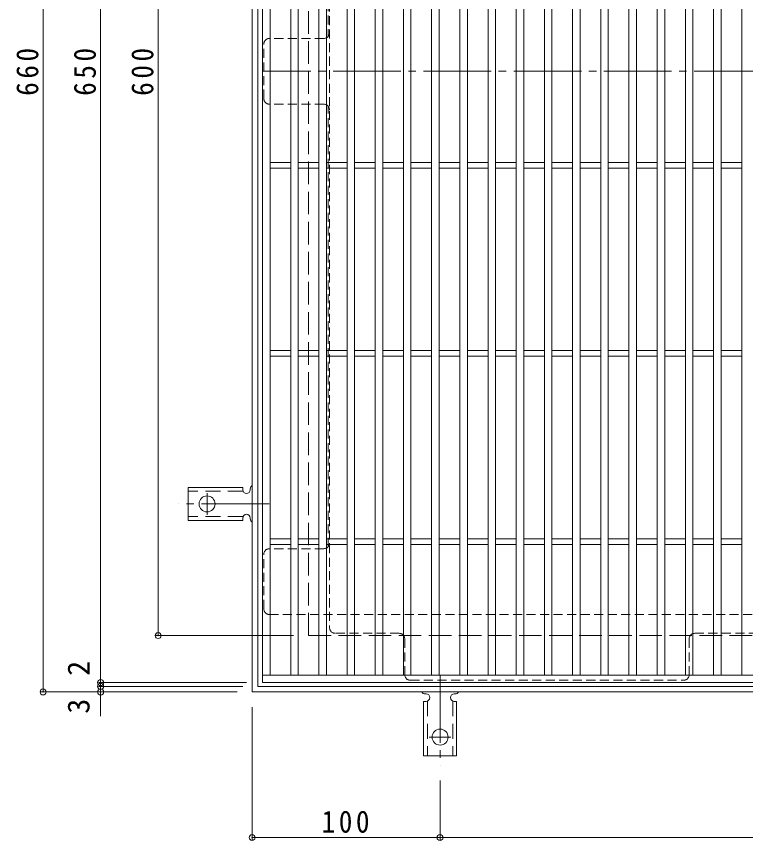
# Model space of a CAD drawing. Units: millimetres at full size, sheet at 1:4. Extents: x -950 to 1126, y -781 to 780.
# Drawn here: x -950.1 to -562.2, y -85.8 to 352.3 of the extents above; entities that cross this region are included whole.
import ezdxf
from ezdxf.enums import TextEntityAlignment as Align

# ---------------------------------------------------------------- set-up
doc = ezdxf.new("R2010")
doc.units = ezdxf.units.MM
doc.header["$LTSCALE"] = 4
doc.header["$PDMODE"] = 32
doc.header["$PDSIZE"] = 3.2
for name, pattern in [('CHAIN2', [12, 9, -1, 1, -1]), ('DASHED1', [1.8, 1.2, -0.6]), ('DASHED2', [3, 2, -1]), ('DASHED3', [4, 3, -1])]:
    doc.linetypes.add(name, pattern=pattern)
for name, color, linetype, lineweight in [('A-1_躯体', 2, 'Continuous', 9), ('A-2_仕上', 3, 'Continuous', 9), ('A-4_その他', 7, 'Continuous', 9), ('A-7_ハッチ', 2, 'Continuous', 9), ('A-A_ﾊｯﾁ-ﾜｸ', 3, 'Continuous', 9)]:
    doc.layers.add(name, color=color, linetype=linetype, lineweight=lineweight)
doc.styles.add('ＭＳ ゴシック', font='')
doc.styles.get('ＭＳ ゴシック').set_extended_font_data('MS Gothic')

msp = doc.modelspace()

# ---------------------------------------------------------------- linework, layer by layer
at = {"layer": 'A-1_躯体'}
for p, q in [((-824.713, -6.838), (-824.713, 653.162)), ((-821.713, -3.838), (-821.713, 650.162)), ((-167.713, -3.838), (-821.713, -3.838)), ((-164.713, -6.838), (-824.713, -6.838))]:
    msp.add_line(p, q, dxfattribs=at)
at = {"layer": 'A-1_躯体', "linetype": 'DASHED3'}
for q in [(-794.713, 623.161), (-194.713, 23.162)]:
    msp.add_line((-794.713, 23.162), q, dxfattribs=at)
at = {"layer": 'A-2_仕上'}
for p, q in [((-819.213, -1.838), (-819.213, 648.162)), ((-815.213, 2.162), (-815.213, 644.162)), ((-804.213, 2.162), (-804.213, 644.162)), ((-800.213, 2.162), (-800.213, 644.162)), ((-789.213, 2.162), (-789.213, 644.162)), ((-785.213, 644.162), (-785.213, 2.162)), ((-774.213, 644.162), (-774.213, 2.162)), ((-770.213, 644.162), (-770.213, 2.162)), ((-759.213, 644.162), (-759.213, 2.162)), ((-755.213, 644.162), (-755.213, 2.162)), ((-744.213, 644.162), (-744.213, 2.162)), ((-740.213, 644.162), (-740.213, 2.162)), ((-729.213, 2.162), (-729.213, 644.162)), ((-725.213, 2.162), (-725.213, 644.162)), ((-714.213, 2.162), (-714.213, 644.162)), ((-710.213, 2.162), (-710.213, 644.162)), ((-699.213, 2.162), (-699.213, 644.162)), ((-695.214, 2.162), (-695.214, 644.162)), ((-684.213, 2.162), (-684.213, 644.162)), ((-680.214, 2.162), (-680.214, 644.162)), ((-669.213, 2.162), (-669.213, 644.162)), ((-665.213, 2.162), (-665.213, 644.162)), ((-654.213, 2.162), (-654.213, 644.162)), ((-650.214, 2.162), (-650.214, 644.162)), ((-639.213, 2.162), (-639.213, 644.162)), ((-635.213, 2.162), (-635.213, 644.162)), ((-624.213, 2.162), (-624.213, 644.162)), ((-620.213, 2.162), (-620.213, 644.162)), ((-609.213, 2.162), (-609.213, 644.162)), ((-605.213, 2.162), (-605.213, 644.162)), ((-594.213, 2.162), (-594.213, 644.162)), ((-590.213, 2.162), (-590.213, 644.162)), ((-579.213, 2.162), (-579.213, 644.162)), ((-575.213, 2.162), (-575.213, 644.162)), ((-564.213, 2.162), (-564.213, 644.162)), ((-815.213, 274.662), (-804.213, 274.662)), ((-815.213, 271.662), (-804.213, 271.662)), ((-800.213, 274.662), (-789.213, 274.662)), ((-800.213, 271.662), (-789.213, 271.662)), ((-785.213, 274.662), (-774.213, 274.662)), ((-785.213, 271.662), (-774.213, 271.662)), ((-770.213, 274.662), (-759.213, 274.662)), ((-770.213, 271.662), (-759.213, 271.662)), ((-755.213, 274.662), (-744.213, 274.662)), ((-755.213, 271.662), (-744.213, 271.662)), ((-740.213, 274.662), (-729.213, 274.662)), ((-740.213, 271.662), (-729.213, 271.662)), ((-725.213, 274.662), (-714.213, 274.662)), ((-725.213, 271.662), (-714.213, 271.662)), ((-710.213, 274.662), (-699.213, 274.662)), ((-710.213, 271.662), (-699.213, 271.662)), ((-695.214, 274.662), (-684.213, 274.662)), ((-695.214, 271.662), (-684.213, 271.662)), ((-680.213, 274.662), (-669.213, 274.662)), ((-680.213, 271.662), (-669.213, 271.662)), ((-665.213, 274.662), (-654.213, 274.662)), ((-665.213, 271.662), (-654.213, 271.662)), ((-650.214, 274.662), (-639.213, 274.662)), ((-650.214, 271.662), (-639.213, 271.662)), ((-635.213, 274.662), (-624.213, 274.662)), ((-635.213, 271.662), (-624.213, 271.662)), ((-620.213, 274.662), (-609.213, 274.662)), ((-620.213, 271.662), (-609.213, 271.662)), ((-605.213, 274.662), (-594.213, 274.662)), ((-605.213, 271.662), (-594.213, 271.662)), ((-590.213, 274.662), (-579.213, 274.662)), ((-590.213, 271.662), (-579.213, 271.662)), ((-575.213, 274.662), (-564.213, 274.662)), ((-575.213, 271.662), (-564.213, 271.662)), ((-815.213, 174.662), (-804.213, 174.662)), ((-815.213, 171.662), (-804.213, 171.662)), ((-800.213, 174.662), (-789.213, 174.662)), ((-800.213, 171.662), (-789.213, 171.662)), ((-785.213, 174.662), (-774.213, 174.662)), ((-785.213, 171.662), (-774.213, 171.662)), ((-770.213, 174.662), (-759.213, 174.662)), ((-770.213, 171.662), (-759.213, 171.662)), ((-755.213, 174.662), (-744.213, 174.662)), ((-755.213, 171.662), (-744.213, 171.662)), ((-740.213, 174.662), (-729.213, 174.662)), ((-740.213, 171.662), (-729.213, 171.662)), ((-725.213, 174.662), (-714.213, 174.662)), ((-725.213, 171.662), (-714.213, 171.662)), ((-710.213, 174.662), (-699.213, 174.662)), ((-710.213, 171.662), (-699.213, 171.662)), ((-695.214, 174.662), (-684.213, 174.662)), ((-695.214, 171.662), (-684.213, 171.662)), ((-680.213, 174.662), (-669.213, 174.662)), ((-680.213, 171.662), (-669.213, 171.662)), ((-665.213, 174.662), (-654.213, 174.662)), ((-665.213, 171.662), (-654.213, 171.662)), ((-650.214, 174.662), (-639.213, 174.662)), ((-650.214, 171.662), (-639.213, 171.662)), ((-635.213, 174.662), (-624.213, 174.662)), ((-635.213, 171.662), (-624.213, 171.662)), ((-620.213, 174.662), (-609.213, 174.662)), ((-620.213, 171.662), (-609.213, 171.662)), ((-605.213, 174.662), (-594.213, 174.662)), ((-605.213, 171.662), (-594.213, 171.662)), ((-590.213, 174.662), (-579.213, 174.662)), ((-590.213, 171.662), (-579.213, 171.662)), ((-575.213, 174.662), (-564.213, 174.662)), ((-575.213, 171.662), (-564.213, 171.662)), ((-815.213, 74.662), (-804.213, 74.662)), ((-800.213, 74.662), (-789.213, 74.662)), ((-785.213, 74.662), (-774.213, 74.662)), ((-770.213, 74.662), (-759.213, 74.662)), ((-755.213, 74.662), (-744.213, 74.662)), ((-740.213, 74.662), (-729.213, 74.662)), ((-725.213, 74.662), (-714.213, 74.662)), ((-710.213, 74.662), (-699.213, 74.662)), ((-695.214, 74.662), (-684.213, 74.662)), ((-680.213, 74.662), (-669.213, 74.662)), ((-665.213, 74.662), (-654.213, 74.662)), ((-650.214, 74.662), (-639.213, 74.662)), ((-635.213, 74.662), (-624.213, 74.662)), ((-620.213, 74.662), (-609.213, 74.662)), ((-605.213, 74.662), (-594.213, 74.662)), ((-590.213, 74.662), (-579.213, 74.662)), ((-575.213, 74.662), (-564.213, 74.662)), ((-815.213, 71.662), (-804.213, 71.662)), ((-800.213, 71.662), (-789.213, 71.662)), ((-785.213, 71.662), (-774.213, 71.662)), ((-770.213, 71.662), (-759.213, 71.662)), ((-755.213, 71.662), (-744.213, 71.662)), ((-740.213, 71.662), (-729.213, 71.662)), ((-725.213, 71.662), (-714.213, 71.662)), ((-710.213, 71.662), (-699.213, 71.662)), ((-695.214, 71.662), (-684.213, 71.662)), ((-680.213, 71.662), (-669.213, 71.662)), ((-665.213, 71.662), (-654.213, 71.662)), ((-650.214, 71.662), (-639.213, 71.662)), ((-635.213, 71.662), (-624.213, 71.662)), ((-620.213, 71.662), (-609.213, 71.662)), ((-605.213, 71.662), (-594.213, 71.662)), ((-590.213, 71.662), (-579.213, 71.662)), ((-575.213, 71.662), (-564.213, 71.662)), ((-342.713, 2.162), (-819.213, 2.162))]:
    msp.add_line(p, q, dxfattribs=at)
msp.add_lwpolyline([(-819.213, 648.162), (-170.213, 648.162), (-170.213, -1.838), (-819.213, -1.838)], dxfattribs=at)
at = {"layer": 'A-4_その他'}
for p, q in [((-935.923, 653.162), (-935.923, -6.838)), ((-905.318, -1.838), (-905.318, 648.162)), ((-874.713, 623.161), (-874.713, 23.162)), ((-875.913, 23.162), (-802.713, 23.162)), ((-906.518, -1.838), (-827.713, -1.838)), ((-906.518, -3.838), (-829.713, -3.838)), ((-905.318, -3.838), (-905.318, -1.838)), ((-905.318, -19.617), (-905.318, -3.838)), ((-937.123, -6.838), (-832.713, -6.838)), ((-824.713, -85.415), (-824.713, -14.838)), ((-724.712, -85.415), (-724.712, -53.838)), ((-824.713, -84.215), (-724.712, -84.215)), ((-724.712, -84.215), (-264.713, -84.215))]:
    msp.add_line(p, q, dxfattribs=at)
for p in [(-874.713, 23.162), (-905.318, -1.838), (-905.318, -3.838), (-935.923, -6.838), (-905.318, -6.838), (-824.713, -84.215), (-724.712, -84.215)]:
    msp.add_point(p, dxfattribs=at)
at = {"layer": 'A-7_ハッチ', "linetype": 'DASHED1'}
for p, q in [((-783.513, 618.966), (-783.513, 27.359)), ((-784.313, 576.004), (-784.313, 341.623)), ((-818.516, 308.662), (-818.516, 337.663)), ((-786.513, 340.663), (-815.516, 340.663)), ((-786.513, 305.662), (-815.516, 305.662)), ((-784.313, 70.32), (-784.313, 304.701)), ((-818.516, 37.359), (-818.516, 66.36)), ((-786.513, 69.36), (-815.516, 69.36)), ((-815.516, 34.359), (-310.517, 34.359)), ((-746.512, 24.359), (-780.513, 24.359)), ((-589.213, 24.359), (-529.213, 24.359)), ((-743.512, 21.359), (-743.512, 2.359)), ((-592.213, 21.359), (-592.213, 2.359)), ((-740.512, -0.641), (-595.213, -0.641))]:
    msp.add_line(p, q, dxfattribs=at)
at = {"layer": 'A-7_ハッチ', "linetype": 'CHAIN2'}
msp.add_line((-169.556, 323.162), (-819.438, 323.162), dxfattribs=at)
at = {"layer": 'A-7_ハッチ', "linetype": 'DASHED1'}
for centre, start, end in [((-786.513, 343.663), 270, 0), ((-815.516, 337.663), 90, 180), ((-815.516, 308.662), 180, 270), ((-786.513, 302.662), 0, 90), ((-786.513, 72.36), 270, 0), ((-815.516, 66.36), 90, 180), ((-815.516, 37.359), 180, 270), ((-780.513, 27.359), 180, 270), ((-746.512, 21.359), 0, 90), ((-589.213, 21.359), 90, 180), ((-740.512, 2.359), 180, 270), ((-595.213, 2.359), 270, 0)]:
    msp.add_arc(centre, 3, start, end, dxfattribs=at)
at = {"layer": 'A-A_ﾊｯﾁ-ﾜｸ'}
for p, q in [((-829.713, 101.913), (-858.713, 101.913)), ((-858.713, 84.413), (-858.713, 101.913)), ((-829.713, 101.913), (-829.713, 100.663)), ((-825.713, 101.163), (-825.713, 100.663)), ((-829.713, 84.413), (-858.713, 84.413)), ((-829.713, 84.413), (-829.713, 85.663)), ((-825.713, 85.667), (-825.713, 85.154)), ((-732.208, -7.838), (-732.721, -7.838)), ((-716.713, -7.838), (-717.212, -7.838)), ((-733.462, -11.838), (-732.212, -11.838)), ((-733.462, -11.838), (-733.462, -40.838)), ((-715.962, -11.838), (-717.212, -11.838)), ((-715.962, -11.838), (-715.962, -40.838)), ((-733.462, -40.838), (-715.962, -40.838))]:
    msp.add_line(p, q, dxfattribs=at)
at = {"layer": 'A-A_ﾊｯﾁ-ﾜｸ', "linetype": 'DASHED2'}
for p, q in [((-829.567, 99.913), (-858.713, 99.913)), ((-829.567, 86.413), (-858.713, 86.413)), ((-731.462, -11.692), (-731.462, -40.838)), ((-717.962, -11.692), (-717.962, -40.838))]:
    msp.add_line(p, q, dxfattribs=at)
at = {"layer": 'A-A_ﾊｯﾁ-ﾜｸ', "color": 7, "linetype": 'CHAIN2'}
for p, q in [((-848.713, 98.939), (-848.713, 87.387)), ((-815.712, 93.163), (-863.713, 93.163)), ((-724.712, 2.163), (-724.712, -45.838)), ((-718.936, -30.838), (-730.488, -30.838))]:
    msp.add_line(p, q, dxfattribs=at)
at = {"layer": 'A-A_ﾊｯﾁ-ﾜｸ'}
for centre in [(-848.713, 93.163), (-724.712, -30.838)]:
    msp.add_circle(centre, 4.25, dxfattribs=at)
for centre, start, end in [((-823.713, 101.163), 119.99951, 179.72403), ((-827.713, 100.663), 180, 0), ((-827.713, 85.663), 0.13329, 180), ((-823.713, 85.163), 180.24162, 240.00072), ((-732.713, -5.838), 209.99928, 269.75838), ((-732.212, -9.838), 270, 89.86671), ((-717.212, -9.838), 90, 270), ((-716.713, -5.838), 270.27597, 330.00049)]:
    msp.add_arc(centre, 2, start, end, dxfattribs=at)

# ---------------------------------------------------------------- texts
at = {"layer": 'A-4_その他', "color": 2, "style": 'ＭＳ ゴシック'}
for s, p in [('2', (-907.718, 1.743)), ('3', (-907.718, -18.394))]:
    msp.add_text(s, height=11.73, rotation=90, dxfattribs=at).set_placement(p, align=Align.BOTTOM_LEFT)
at = {"layer": 'A-4_その他', "color": 2, "char_height": 11.73, "attachment_point": 7, "rotation": 90, "style": 'ＭＳ ゴシック'}
for s, insert in [('\\T1.27;\\W0.9;660', (-938.323, 310.162)), ('\\T1.27;\\W0.9;650', (-907.718, 310.162)), ('\\T1.27;\\W0.9;600', (-877.113, 310.162))]:
    msp.add_mtext(s, dxfattribs=dict(at, insert=insert))
at = {"layer": 'A-4_その他', "color": 2, "insert": (-787.713, -81.815), "char_height": 11.73, "attachment_point": 7, "style": 'ＭＳ ゴシック'}
msp.add_mtext('\\T1.27;\\W0.9;100', dxfattribs=at)

doc.saveas('drawing.dxf')
